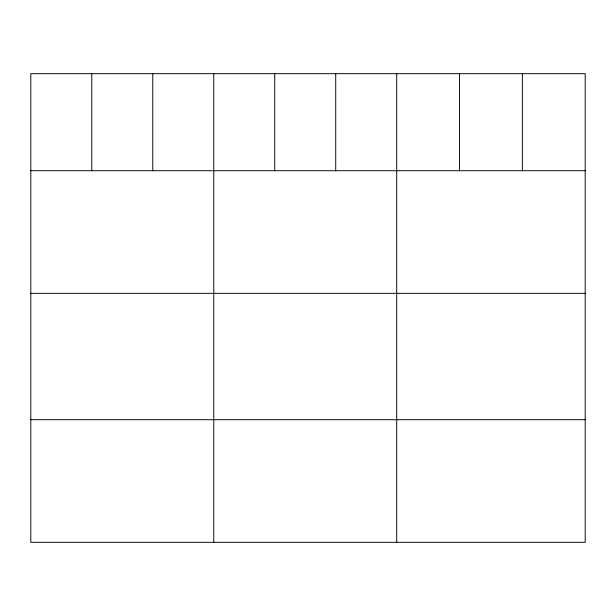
<?xml version="1.0" encoding="UTF-8"?>
<svg xmlns="http://www.w3.org/2000/svg" width="616" height="616" viewBox="0 0 616 616"><rect width="100%" height="100%" fill="white"/><g stroke="black" fill="none" stroke-linecap="round" stroke-linejoin="round"><path stroke-width="0.92" d="M585.2 170.717L585.2 542.319L30.8 542.319L30.8 73.681L585.2 73.681L585.2 170.717L30.8 170.717M30.8 293.347L585.2 293.347M30.8 419.688L585.2 419.688M522.368 73.681L522.368 170.717M459.536 73.681L459.536 170.717M396.704 73.681L396.704 542.319M335.72 73.681L335.72 170.717M274.736 73.681L274.736 170.717M213.752 73.681L213.752 542.319M152.768 73.681L152.768 170.717M91.784 73.681L91.784 170.717"/></g></svg>
